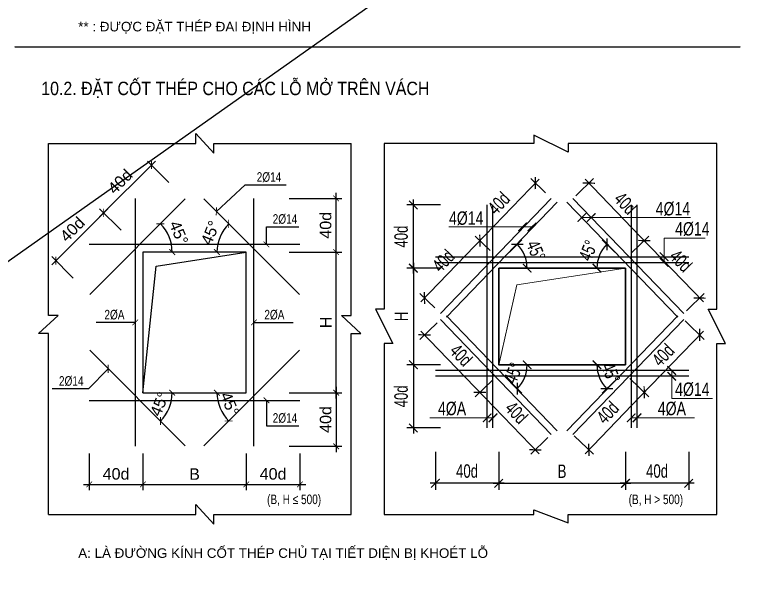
# Model space of a CAD drawing. Header units: millimetres. Extents: x -241424 to 696054, y -125618 to 93710.
# Drawn here: x 160883 to 179965, y 29702 to 44411 of the extents above; entities that cross this region are included whole.
import ezdxf
from ezdxf.enums import TextEntityAlignment as Align

# ---------------------------------------------------------------- set-up
doc = ezdxf.new("R2010")
doc.units = ezdxf.units.MM
doc.header["$LTSCALE"] = 7
doc.header["$PDMODE"] = 3
doc.linetypes.add('CENTER2', pattern=[1.125, 0.75, -0.125, 0.125, -0.125])
doc.linetypes.add('HIDDEN', pattern=[0.375, 0.25, -0.125])
doc.layers.get('0').update_dxf_attribs({"linetype": 'CONTINUOUS'})
doc.layers.get('Defpoints').update_dxf_attribs({"color": 6, "linetype": 'CONTINUOUS'})
for name, color, linetype in [('CDC_01_AXIS', 160, 'CENTER2'), ('CDC_02_DIM', 1, 'CONTINUOUS'), ('CDC_03_BORDER', 3, 'CONTINUOUS'), ('CDC_05_STEEL', 4, 'CONTINUOUS'), ('CDC_06_TEXT', 2, 'CONTINUOUS'), ('CDC_11_NOTE', 8, 'CONTINUOUS'), ('KCS_BLOCK', 7, 'CONTINUOUS')]:
    doc.layers.add(name, color=color, linetype=linetype)
doc.layers.add('KC-Betong', color=2, linetype='CONTINUOUS', lineweight=30)
doc.layers.add('KC-Net thuong', color=8, linetype='CONTINUOUS', lineweight=18)
doc.layers.add('KCS_Plotter', color=11, linetype='CONTINUOUS', plot=False)
doc.styles.add('ARIAL', font='arial.ttf')
doc.styles.add('KC_SMTEXT', font='arial.ttf', dxfattribs={"width": 0.7})
doc.styles.add('KCS_SMTEXT', font='arial.ttf', dxfattribs={"width": 0.7})
doc.styles.add('VNCC-vnsimli', font='vnsimli.shx', dxfattribs={"width": 0.675})
doc.dimstyles.new('1_50', dxfattribs={"dimscale": 50, "dimtxt": 2.2, "dimasz": 1.2, "dimexe": 1, "dimexo": 0, "dimgap": 0.7, "dimtad": 1, "dimdec": 0, "dimzin": 0, "dimdsep": 46, "dimtxsty": 'VNCC-vnsimli', "dimblk1": 'ARCHTICK', "dimblk2": 'ARCHTICK', "dimsah": 1, "dimcen": 1.5, "dimdle": 1, "dimclrd": 256, "dimclre": 256, "dimclrt": 7, "dimadec": 0, "dimazin": 0, "dimtfac": 1, "dimtdec": 0, "dimtix": 1, "dimtmove": 2, "dimatfit": 3, "dimfxl": 1, "dimtvp": 0.833333, "dimtolj": 1, "dimtzin": 0, "dimlwd": 18, "dimlwe": 18, "dimarcsym": 0})
doc.dimstyles.new('DIM1-25', dxfattribs={"dimscale": 1.2, "dimtxt": 250, "dimasz": 125, "dimexe": 125, "dimexo": 0.06, "dimgap": 100, "dimtad": 1, "dimdec": 0, "dimzin": 0, "dimdsep": 46, "dimtxsty": 'ARIAL', "dimblk": 'ARCHTICK', "dimcen": 100, "dimdle": 125, "dimclrd": 256, "dimclre": 1, "dimclrt": 2, "dimadec": 0, "dimazin": 0, "dimtfac": 1, "dimtdec": 0, "dimtix": 1, "dimtmove": 2, "dimatfit": 0, "dimfxl": 1, "dimtolj": 1, "dimtzin": 0, "dimarcsym": 0})
doc.dimstyles.new('KCS_DIM25', dxfattribs={"dimscale": 50, "dimtxt": 2.5, "dimasz": 1.6, "dimexe": 1.2, "dimexo": 0, "dimgap": 1, "dimtad": 1, "dimdec": 0, "dimzin": 0, "dimdsep": 46, "dimtxsty": 'KCS_SMTEXT', "dimblk": 'ARCHTICK', "dimcen": 0, "dimdle": 1, "dimclrd": 256, "dimclre": 256, "dimclrt": 2, "dimadec": 0, "dimazin": 0, "dimtfac": 1, "dimtdec": 0, "dimtix": 1, "dimtmove": 2, "dimatfit": 3, "dimfxl": 1, "dimtolj": 1, "dimtzin": 0, "dimarcsym": 0})

# ---------------------------------------------------------------- blocks, each defined once
blk = doc.blocks.new('_ArchTick')
at = {"color": 0, "linetype": 'ByBlock', "const_width": 0.15}
blk.add_lwpolyline([(-0.5, -0.5), (0.5, 0.5)], dxfattribs=at)
blk = doc.blocks.new('*D781')
at = {"layer": 'CDC_02_DIM', "lineweight": -2, "ltscale": 3, "transparency": 16777216}
for p, q in [((1459.3, 198), (1459.3, -154.3)), ((2639.8, 198), (2639.8, -154.3)), ((1409.3, -94.3), (2689.8, -94.3))]:
    blk.add_line(p, q, dxfattribs=at)
at = {"layer": 'Defpoints', "color": 0, "ltscale": 3, "transparency": 16777216}
for p in [(1459.3, 198), (2639.8, 198), (2639.8, -94.3)]:
    blk.add_point(p, dxfattribs=at)
at = {"layer": 'CDC_02_DIM', "lineweight": -2, "ltscale": 3, "transparency": 16777216, "xscale": 80, "yscale": 80, "zscale": 80, "rotation": 180}
blk.add_blockref('_ArchTick', (1459.3, -94.3), dxfattribs=at)
at = {"layer": 'CDC_02_DIM', "lineweight": -2, "ltscale": 3, "transparency": 16777216, "xscale": 80, "yscale": 80, "zscale": 80}
blk.add_blockref('_ArchTick', (2639.8, -94.3), dxfattribs=at)
at = {"layer": 'CDC_02_DIM', "color": 2, "ltscale": 3, "transparency": 16777216, "insert": (2049.5, 18.2), "char_height": 125, "attachment_point": 5, "style": 'KCS_SMTEXT'}
blk.add_mtext('\\A1;B', dxfattribs=at)
blk = doc.blocks.new('*D782')
at = {"layer": 'CDC_02_DIM', "lineweight": -2, "ltscale": 3, "transparency": 16777216}
for p, q in [((1249.5, 2131.8), (1835.1, 2739.5)), ((1895.9, 2611.4), (1757.2, 2745.1)), ((1379.7, 2075.8), (1241, 2209.5))]:
    blk.add_line(p, q, dxfattribs=at)
at = {"layer": 'Defpoints', "color": 0, "ltscale": 3, "transparency": 16777216}
for p in [(1800.4, 2703.5), (1895.9, 2611.4), (1379.7, 2075.8)]:
    blk.add_point(p, dxfattribs=at)
at = {"layer": 'CDC_02_DIM', "lineweight": -2, "ltscale": 3, "transparency": 16777216, "xscale": 80, "yscale": 80, "zscale": 80}
for p, rotation in [((1800.4, 2703.5), 46.0594543981565), ((1284.2, 2167.8), 226.0594543981565)]:
    blk.add_blockref('_ArchTick', p, dxfattribs=dict(at, rotation=rotation))
at = {"layer": 'CDC_02_DIM', "color": 2, "ltscale": 3, "transparency": 16777216, "insert": (1460.3, 2514.6), "char_height": 125, "attachment_point": 5, "rotation": 46.05945, "style": 'KCS_SMTEXT'}
blk.add_mtext('\\A1;40d', dxfattribs=at)
blk = doc.blocks.new('*D783')
at = {"layer": 'CDC_02_DIM', "lineweight": -2, "ltscale": 3, "transparency": 16777216}
for p, q in [((1318.9, 2203.8), (733.3, 1596.1)), ((1379.7, 2075.8), (1241, 2209.5)), ((863.5, 1540.1), (724.7, 1673.8))]:
    blk.add_line(p, q, dxfattribs=at)
at = {"layer": 'Defpoints', "color": 0, "ltscale": 3, "transparency": 16777216}
for p in [(1379.7, 2075.8), (767.9, 1632.1), (863.5, 1540.1)]:
    blk.add_point(p, dxfattribs=at)
at = {"layer": 'CDC_02_DIM', "lineweight": -2, "ltscale": 3, "transparency": 16777216, "xscale": 80, "yscale": 80, "zscale": 80}
for p, rotation in [((1284.2, 2167.8), 46.05945439815652), ((767.9, 1632.1), 226.0594543981565)]:
    blk.add_blockref('_ArchTick', p, dxfattribs=dict(at, rotation=rotation))
at = {"layer": 'CDC_02_DIM', "color": 2, "ltscale": 3, "transparency": 16777216, "insert": (944.1, 1979), "char_height": 125, "attachment_point": 5, "rotation": 46.05945, "style": 'KCS_SMTEXT'}
blk.add_mtext('\\A1;40d', dxfattribs=at)
blk = doc.blocks.new('*D784')
at = {"layer": 'CDC_02_DIM', "lineweight": -2, "ltscale": 3, "transparency": 16777216}
for p, q in [((2176.5, 2585.8), (2341.9, 2745.1)), ((2849.6, 2131.8), (2264, 2739.5)), ((2692.7, 2050.1), (2858.1, 2209.5))]:
    blk.add_line(p, q, dxfattribs=at)
at = {"layer": 'Defpoints', "color": 0, "ltscale": 3, "transparency": 16777216}
for p in [(2298.7, 2703.5), (2176.5, 2585.8), (2692.7, 2050.1)]:
    blk.add_point(p, dxfattribs=at)
at = {"layer": 'CDC_02_DIM', "lineweight": -2, "ltscale": 3, "transparency": 16777216, "xscale": 80, "yscale": 80, "zscale": 80}
for p, rotation in [((2298.7, 2703.5), 133.9405456018435), ((2814.9, 2167.8), 313.9405456018435)]:
    blk.add_blockref('_ArchTick', p, dxfattribs=dict(at, rotation=rotation))
at = {"layer": 'CDC_02_DIM', "color": 2, "ltscale": 3, "transparency": 16777216, "insert": (2638.7, 2514.6), "char_height": 125, "attachment_point": 5, "rotation": 313.94055, "style": 'KCS_SMTEXT'}
blk.add_mtext('\\A1;40d', dxfattribs=at)
blk = doc.blocks.new('*D785')
at = {"layer": 'CDC_02_DIM', "lineweight": -2, "ltscale": 3, "transparency": 16777216}
for p, q in [((2692.7, 2050.1), (2858.1, 2209.5)), ((2780.2, 2203.8), (3365.8, 1596.1)), ((3209, 1514.4), (3374.3, 1673.8))]:
    blk.add_line(p, q, dxfattribs=at)
at = {"layer": 'Defpoints', "color": 0, "ltscale": 3, "transparency": 16777216}
for p in [(2692.7, 2050.1), (3331.1, 1632.1), (3209, 1514.4)]:
    blk.add_point(p, dxfattribs=at)
at = {"layer": 'CDC_02_DIM', "lineweight": -2, "ltscale": 3, "transparency": 16777216, "xscale": 80, "yscale": 80, "zscale": 80}
for p, rotation in [((2814.9, 2167.8), 133.9405456018435), ((3331.1, 1632.1), 313.9405456018435)]:
    blk.add_blockref('_ArchTick', p, dxfattribs=dict(at, rotation=rotation))
at = {"layer": 'CDC_02_DIM', "color": 2, "ltscale": 3, "transparency": 16777216, "insert": (3155, 1979), "char_height": 125, "attachment_point": 5, "rotation": 313.94055, "style": 'KCS_SMTEXT'}
blk.add_mtext('\\A1;40d', dxfattribs=at)
blk = doc.blocks.new('*D786')
at = {"layer": 'CDC_02_DIM', "lineweight": -2, "ltscale": 3, "transparency": 16777216}
for p, q in [((1402.1, 867), (1241, 711.7)), ((1249.5, 789.3), (1835.1, 181.6)), ((1918.3, 331.3), (1757.2, 176))]:
    blk.add_line(p, q, dxfattribs=at)
at = {"layer": 'Defpoints', "color": 0, "ltscale": 3, "transparency": 16777216}
for p in [(1402.1, 867), (1918.3, 331.3), (1800.4, 217.6)]:
    blk.add_point(p, dxfattribs=at)
at = {"layer": 'CDC_02_DIM', "lineweight": -2, "ltscale": 3, "transparency": 16777216, "xscale": 80, "yscale": 80, "zscale": 80}
for p, rotation in [((1284.2, 753.3), 133.9405456018435), ((1800.4, 217.6), 313.9405456018435)]:
    blk.add_blockref('_ArchTick', p, dxfattribs=dict(at, rotation=rotation))
at = {"layer": 'CDC_02_DIM', "color": 2, "ltscale": 3, "transparency": 16777216, "insert": (1624.2, 564.4), "char_height": 125, "attachment_point": 5, "rotation": 313.94055, "style": 'KCS_SMTEXT'}
blk.add_mtext('\\A1;40d', dxfattribs=at)
blk = doc.blocks.new('*D787')
at = {"layer": 'CDC_02_DIM', "lineweight": -2, "ltscale": 3, "transparency": 16777216}
for p, q in [((885.9, 1402.6), (724.7, 1247.3)), ((1318.9, 717.3), (733.3, 1325)), ((1402.1, 867), (1241, 711.7))]:
    blk.add_line(p, q, dxfattribs=at)
at = {"layer": 'Defpoints', "color": 0, "ltscale": 3, "transparency": 16777216}
for p in [(885.9, 1402.6), (767.9, 1289), (1402.1, 867)]:
    blk.add_point(p, dxfattribs=at)
at = {"layer": 'CDC_02_DIM', "lineweight": -2, "ltscale": 3, "transparency": 16777216, "xscale": 80, "yscale": 80, "zscale": 80}
for p, rotation in [((767.9, 1289), 133.9405456018435), ((1284.2, 753.3), 313.9405456018435)]:
    blk.add_blockref('_ArchTick', p, dxfattribs=dict(at, rotation=rotation))
at = {"layer": 'CDC_02_DIM', "color": 2, "ltscale": 3, "transparency": 16777216, "insert": (1108, 1100.1), "char_height": 125, "attachment_point": 5, "rotation": 313.94055, "style": 'KCS_SMTEXT'}
blk.add_mtext('\\A1;40d', dxfattribs=at)
blk = doc.blocks.new('*D788')
at = {"layer": 'CDC_02_DIM', "lineweight": -2, "ltscale": 3, "transparency": 16777216}
for p, q in [((2679.9, 883.3), (2858.1, 711.7)), ((2849.6, 789.3), (2264, 181.6)), ((2163.7, 347.7), (2341.9, 176))]:
    blk.add_line(p, q, dxfattribs=at)
at = {"layer": 'Defpoints', "color": 0, "ltscale": 3, "transparency": 16777216}
for p in [(2679.9, 883.3), (2163.7, 347.7), (2298.7, 217.6)]:
    blk.add_point(p, dxfattribs=at)
at = {"layer": 'CDC_02_DIM', "lineweight": -2, "ltscale": 3, "transparency": 16777216, "xscale": 80, "yscale": 80, "zscale": 80}
for p, rotation in [((2814.9, 753.3), 46.05945439815652), ((2298.7, 217.6), 226.0594543981565)]:
    blk.add_blockref('_ArchTick', p, dxfattribs=dict(at, rotation=rotation))
at = {"layer": 'CDC_02_DIM', "color": 2, "ltscale": 3, "transparency": 16777216, "insert": (2474.8, 564.4), "char_height": 125, "attachment_point": 5, "rotation": 46.05945, "style": 'KCS_SMTEXT'}
blk.add_mtext('\\A1;40d', dxfattribs=at)
blk = doc.blocks.new('*D789')
at = {"layer": 'CDC_02_DIM', "lineweight": -2, "ltscale": 3, "transparency": 16777216}
for p, q in [((3196.2, 1419), (3374.3, 1247.3)), ((2780.2, 717.3), (3365.8, 1325)), ((2679.9, 883.3), (2858.1, 711.7))]:
    blk.add_line(p, q, dxfattribs=at)
at = {"layer": 'Defpoints', "color": 0, "ltscale": 3, "transparency": 16777216}
for p in [(3196.2, 1419), (3331.1, 1289), (2679.9, 883.3)]:
    blk.add_point(p, dxfattribs=at)
at = {"layer": 'CDC_02_DIM', "lineweight": -2, "ltscale": 3, "transparency": 16777216, "xscale": 80, "yscale": 80, "zscale": 80}
for p, rotation in [((3331.1, 1289), 46.0594543981565), ((2814.9, 753.3), 226.0594543981565)]:
    blk.add_blockref('_ArchTick', p, dxfattribs=dict(at, rotation=rotation))
at = {"layer": 'CDC_02_DIM', "color": 2, "ltscale": 3, "transparency": 16777216, "insert": (2991, 1100.1), "char_height": 125, "attachment_point": 5, "rotation": 46.05945, "style": 'KCS_SMTEXT'}
blk.add_mtext('\\A1;40d', dxfattribs=at)
blk = doc.blocks.new('*D790')
at = {"layer": 'CDC_02_DIM', "lineweight": -2, "ltscale": 3, "transparency": 16777216}
blk.add_line((1559.3, 2060.7), (1674.5, 2175.9), dxfattribs=at)
blk.add_arc((1409.1, 1910.6), 315.3, 0, 45, dxfattribs=at)
at = {"layer": 'Defpoints', "color": 0, "ltscale": 3, "transparency": 16777216}
for p in [(1559.3, 2060.7), (1713.7, 1992.2), (1459.3, 1960.7), (1459.3, 1910.6), (2639.8, 1910.6)]:
    blk.add_point(p, dxfattribs=at)
at = {"layer": 'CDC_02_DIM', "lineweight": -2, "ltscale": 3, "transparency": 16777216, "xscale": 80, "yscale": 80, "zscale": 80}
for p, rotation in [((1632.1, 2133.5), 135), ((1724.5, 1910.6), 270)]:
    blk.add_blockref('_ArchTick', p, dxfattribs=dict(at, rotation=rotation))
at = {"layer": 'CDC_02_DIM', "color": 2, "ltscale": 3, "transparency": 16777216, "insert": (1805.4, 2074.7), "char_height": 125, "attachment_point": 5, "rotation": 292.5, "style": 'KCS_SMTEXT'}
blk.add_mtext('\\A1;45°', dxfattribs=at)
blk = doc.blocks.new('*D791')
at = {"layer": 'CDC_02_DIM', "lineweight": -2, "ltscale": 3, "transparency": 16777216}
blk.add_line((2539.8, 2060.7), (2424.5, 2175.9), dxfattribs=at)
blk.add_arc((2689.9, 1910.6), 315.3, 135, 180, dxfattribs=at)
at = {"layer": 'Defpoints', "color": 0, "ltscale": 3, "transparency": 16777216}
for p in [(2416.8, 2068.2), (2539.8, 2060.7), (1459.3, 1910.6), (2639.8, 1960.7), (2639.8, 1910.6)]:
    blk.add_point(p, dxfattribs=at)
at = {"layer": 'CDC_02_DIM', "lineweight": -2, "ltscale": 3, "transparency": 16777216, "xscale": 80, "yscale": 80, "zscale": 80}
for p, rotation in [((2467, 2133.5), 44.99999999999992), ((2374.6, 1910.6), 270)]:
    blk.add_blockref('_ArchTick', p, dxfattribs=dict(at, rotation=rotation))
at = {"layer": 'CDC_02_DIM', "color": 2, "ltscale": 3, "transparency": 16777216, "insert": (2293.7, 2074.7), "char_height": 125, "attachment_point": 5, "rotation": 67.5, "style": 'KCS_SMTEXT'}
blk.add_mtext('\\A1;45°', dxfattribs=at)
blk = doc.blocks.new('*D792')
at = {"layer": 'CDC_02_DIM', "lineweight": -2, "ltscale": 3, "transparency": 16777216}
blk.add_line((1559.3, 860.4), (1674.5, 745.2), dxfattribs=at)
blk.add_arc((1409.1, 1010.6), 315.3, 315, 0, dxfattribs=at)
at = {"layer": 'Defpoints', "color": 0, "ltscale": 3, "transparency": 16777216}
for p in [(1459.3, 1010.6), (1459.3, 960.4), (2639.8, 1010.6), (1559.3, 860.4), (1682.2, 852.9)]:
    blk.add_point(p, dxfattribs=at)
at = {"layer": 'CDC_02_DIM', "lineweight": -2, "ltscale": 3, "transparency": 16777216, "xscale": 80, "yscale": 80, "zscale": 80}
for p, rotation in [((1724.5, 1010.6), 90), ((1632.1, 787.6), 225.0000000000001)]:
    blk.add_blockref('_ArchTick', p, dxfattribs=dict(at, rotation=rotation))
at = {"layer": 'CDC_02_DIM', "color": 2, "ltscale": 3, "transparency": 16777216, "insert": (1595.5, 933.4), "char_height": 125, "attachment_point": 5, "rotation": 67.5, "style": 'KCS_SMTEXT'}
blk.add_mtext('\\A1;45°', dxfattribs=at)
blk = doc.blocks.new('*D793')
at = {"layer": 'CDC_02_DIM', "lineweight": -2, "ltscale": 3, "transparency": 16777216}
blk.add_line((2539.8, 860.4), (2424.5, 745.2), dxfattribs=at)
blk.add_arc((2689.9, 1010.6), 315.3, 180, 225, dxfattribs=at)
at = {"layer": 'Defpoints', "color": 0, "ltscale": 3, "transparency": 16777216}
for p in [(1459.3, 1010.6), (2639.8, 1010.6), (2639.8, 960.4), (2385.3, 928.9), (2539.8, 860.4)]:
    blk.add_point(p, dxfattribs=at)
at = {"layer": 'CDC_02_DIM', "lineweight": -2, "ltscale": 3, "transparency": 16777216, "xscale": 80, "yscale": 80, "zscale": 80}
for p, rotation in [((2374.6, 1010.6), 90), ((2467, 787.6), 314.9999999999999)]:
    blk.add_blockref('_ArchTick', p, dxfattribs=dict(at, rotation=rotation))
at = {"layer": 'CDC_02_DIM', "color": 2, "ltscale": 3, "transparency": 16777216, "insert": (2503.5, 933.4), "char_height": 125, "attachment_point": 5, "rotation": 292.5, "style": 'KCS_SMTEXT'}
blk.add_mtext('\\A1;45°', dxfattribs=at)
blk = doc.blocks.new('*D794')
at = {"layer": 'CDC_02_DIM', "lineweight": -2, "transparency": 16777216}
for p, q in [((870, 198), (870, -154.3)), ((1459.3, 198), (1459.3, -154.3)), ((1509.3, -94.3), (820, -94.3))]:
    blk.add_line(p, q, dxfattribs=at)
at = {"layer": 'Defpoints', "color": 0, "transparency": 16777216}
for p in [(870, 198), (1459.3, 198), (870, -94.3)]:
    blk.add_point(p, dxfattribs=at)
at = {"layer": 'CDC_02_DIM', "lineweight": -2, "transparency": 16777216, "xscale": 80, "yscale": 80, "zscale": 80, "rotation": 180}
blk.add_blockref('_ArchTick', (870, -94.3), dxfattribs=at)
at = {"layer": 'CDC_02_DIM', "lineweight": -2, "transparency": 16777216, "xscale": 80, "yscale": 80, "zscale": 80}
blk.add_blockref('_ArchTick', (1459.3, -94.3), dxfattribs=at)
at = {"layer": 'CDC_02_DIM', "color": 2, "transparency": 16777216, "insert": (1164.6, 19.5), "char_height": 125, "attachment_point": 5, "style": 'KCS_SMTEXT'}
blk.add_mtext('\\A1;40d', dxfattribs=at)
blk = doc.blocks.new('*D795')
at = {"layer": 'CDC_02_DIM', "lineweight": -2, "transparency": 16777216}
for p, q in [((2639.8, 198), (2639.8, -154.3)), ((3229.1, 198), (3229.1, -154.3)), ((3279.1, -94.3), (2589.8, -94.3))]:
    blk.add_line(p, q, dxfattribs=at)
at = {"layer": 'Defpoints', "color": 0, "transparency": 16777216}
for p in [(2639.8, 198), (3229.1, 198), (2639.8, -94.3)]:
    blk.add_point(p, dxfattribs=at)
at = {"layer": 'CDC_02_DIM', "lineweight": -2, "transparency": 16777216, "xscale": 80, "yscale": 80, "zscale": 80, "rotation": 180}
blk.add_blockref('_ArchTick', (2639.8, -94.3), dxfattribs=at)
at = {"layer": 'CDC_02_DIM', "lineweight": -2, "transparency": 16777216, "xscale": 80, "yscale": 80, "zscale": 80}
blk.add_blockref('_ArchTick', (3229.1, -94.3), dxfattribs=at)
at = {"layer": 'CDC_02_DIM', "color": 2, "transparency": 16777216, "insert": (2934.4, 19.5), "char_height": 125, "attachment_point": 5, "style": 'KCS_SMTEXT'}
blk.add_mtext('\\A1;40d', dxfattribs=at)
blk = doc.blocks.new('*D796')
at = {"layer": 'CDC_02_DIM', "lineweight": -2, "transparency": 16777216}
for p, q in [((664.4, 1860.6), (664.4, 2549.8)), ((918.4, 2499.8), (604.4, 2499.8)), ((918.4, 1910.6), (604.4, 1910.6))]:
    blk.add_line(p, q, dxfattribs=at)
at = {"layer": 'Defpoints', "color": 0, "transparency": 16777216}
for p in [(664.4, 2499.8), (918.4, 2499.8), (918.4, 1910.6)]:
    blk.add_point(p, dxfattribs=at)
at = {"layer": 'CDC_02_DIM', "lineweight": -2, "transparency": 16777216, "xscale": 80, "yscale": 80, "zscale": 80}
for p, rotation in [((664.4, 2499.8), 90), ((664.4, 1910.6), 270)]:
    blk.add_blockref('_ArchTick', p, dxfattribs=dict(at, rotation=rotation))
at = {"layer": 'CDC_02_DIM', "color": 2, "transparency": 16777216, "insert": (550.6, 2205.2), "char_height": 125, "attachment_point": 5, "rotation": 90, "style": 'KCS_SMTEXT'}
blk.add_mtext('\\A1;40d', dxfattribs=at)
blk = doc.blocks.new('*D797')
at = {"layer": 'CDC_02_DIM', "lineweight": -2, "transparency": 16777216}
for p, q in [((918.4, 1910.6), (604.4, 1910.6)), ((664.4, 1960.6), (664.4, 960.6)), ((918.4, 1010.6), (604.4, 1010.6))]:
    blk.add_line(p, q, dxfattribs=at)
at = {"layer": 'Defpoints', "color": 0, "transparency": 16777216}
for p in [(918.4, 1910.6), (664.4, 1010.6), (918.4, 1010.6)]:
    blk.add_point(p, dxfattribs=at)
at = {"layer": 'CDC_02_DIM', "lineweight": -2, "transparency": 16777216, "xscale": 80, "yscale": 80, "zscale": 80}
for p, rotation in [((664.4, 1910.6), 90), ((664.4, 1010.6), 270)]:
    blk.add_blockref('_ArchTick', p, dxfattribs=dict(at, rotation=rotation))
at = {"layer": 'CDC_02_DIM', "color": 2, "transparency": 16777216, "insert": (551.9, 1460.6), "char_height": 125, "attachment_point": 5, "rotation": 90, "style": 'KCS_SMTEXT'}
blk.add_mtext('\\A1;H', dxfattribs=at)
blk = doc.blocks.new('*D798')
at = {"layer": 'CDC_02_DIM', "lineweight": -2, "transparency": 16777216}
for p, q in [((664.4, 1060.6), (664.4, 371.3)), ((918.4, 1010.6), (604.4, 1010.6)), ((918.4, 421.3), (604.4, 421.3))]:
    blk.add_line(p, q, dxfattribs=at)
at = {"layer": 'Defpoints', "color": 0, "transparency": 16777216}
for p in [(918.4, 1010.6), (664.4, 421.3), (918.4, 421.3)]:
    blk.add_point(p, dxfattribs=at)
at = {"layer": 'CDC_02_DIM', "lineweight": -2, "transparency": 16777216, "xscale": 80, "yscale": 80, "zscale": 80}
for p, rotation in [((664.4, 1010.6), 90), ((664.4, 421.3), 270)]:
    blk.add_blockref('_ArchTick', p, dxfattribs=dict(at, rotation=rotation))
at = {"layer": 'CDC_02_DIM', "color": 2, "transparency": 16777216, "insert": (550.6, 715.9), "char_height": 125, "attachment_point": 5, "rotation": 90, "style": 'KCS_SMTEXT'}
blk.add_mtext('\\A1;40d', dxfattribs=at)
blk = doc.blocks.new('*D766')
at = {"layer": 'CDC_02_DIM', "color": 1, "lineweight": -2, "transparency": 16777216}
for p, q in [((6532, 7098), (7909, 7098)), ((6532, 3430), (7909, 3430))]:
    blk.add_line(p, q, dxfattribs=at)
at = {"layer": 'CDC_02_DIM', "lineweight": -2, "transparency": 16777216}
blk.add_line((7759, 3280), (7759, 7248), dxfattribs=at)
at = {"layer": 'Defpoints', "color": 0, "transparency": 16777216}
for p in [(6532, 7098), (7759, 7098), (6532, 3430)]:
    blk.add_point(p, dxfattribs=at)
at = {"layer": 'CDC_02_DIM', "lineweight": -2, "transparency": 16777216, "xscale": 150, "yscale": 150, "zscale": 150}
for p, rotation in [((7759, 7098), 90), ((7759, 3430), 270)]:
    blk.add_blockref('_ArchTick', p, dxfattribs=dict(at, rotation=rotation))
at = {"layer": 'CDC_02_DIM', "color": 2, "transparency": 16777216, "insert": (7489, 5264), "char_height": 300, "attachment_point": 5, "rotation": 90, "style": 'ARIAL'}
blk.add_mtext('\\A1;H', dxfattribs=at)
blk = doc.blocks.new('*D767')
at = {"layer": 'CDC_02_DIM', "lineweight": -2, "transparency": 16777216}
blk.add_line((1802, 8227), (344, 6769), dxfattribs=at)
at = {"layer": 'CDC_02_DIM', "color": 1, "lineweight": -2, "transparency": 16777216}
for p, q in [((2149, 7668), (1590, 8227)), ((903, 6422), (344, 6981))]:
    blk.add_line(p, q, dxfattribs=at)
at = {"layer": 'Defpoints', "color": 0, "transparency": 16777216}
for p in [(2149, 7668), (450, 6875), (903, 6422)]:
    blk.add_point(p, dxfattribs=at)
at = {"layer": 'CDC_02_DIM', "lineweight": -2, "transparency": 16777216, "xscale": 150, "yscale": 150, "zscale": 150}
for p, rotation in [((1696, 8121), 44.99999999996867), ((450, 6875), 224.9999999999688)]:
    blk.add_blockref('_ArchTick', p, dxfattribs=dict(at, rotation=rotation))
at = {"layer": 'CDC_02_DIM', "color": 2, "transparency": 16777216, "insert": (880, 7691), "char_height": 300, "attachment_point": 5, "rotation": 45, "style": 'ARIAL'}
blk.add_mtext('\\A1;40d', dxfattribs=at)
blk = doc.blocks.new('*D768')
at = {"layer": 'CDC_02_DIM', "color": 1, "lineweight": -2, "transparency": 16777216}
for p, q in [((2720, 1845), (2720, 886)), ((5415, 1845), (5415, 886))]:
    blk.add_line(p, q, dxfattribs=at)
at = {"layer": 'CDC_02_DIM', "lineweight": -2, "transparency": 16777216}
blk.add_line((2570, 1036), (5565, 1036), dxfattribs=at)
at = {"layer": 'Defpoints', "color": 0, "transparency": 16777216}
for p in [(2720, 1845), (5415, 1845), (5415, 1036)]:
    blk.add_point(p, dxfattribs=at)
at = {"layer": 'CDC_02_DIM', "lineweight": -2, "transparency": 16777216, "xscale": 150, "yscale": 150, "zscale": 150, "rotation": 180}
blk.add_blockref('_ArchTick', (2720, 1036), dxfattribs=at)
at = {"layer": 'CDC_02_DIM', "lineweight": -2, "transparency": 16777216, "xscale": 150, "yscale": 150, "zscale": 150}
blk.add_blockref('_ArchTick', (5415, 1036), dxfattribs=at)
at = {"layer": 'CDC_02_DIM', "color": 2, "transparency": 16777216, "insert": (4067, 1306), "char_height": 300, "attachment_point": 5, "style": 'ARIAL'}
blk.add_mtext('\\A1;B', dxfattribs=at)
blk = doc.blocks.new('*D769')
at = {"layer": 'CDC_02_DIM', "lineweight": -2, "transparency": 16777216}
blk.add_line((1590, 8015), (3049, 9474), dxfattribs=at)
at = {"layer": 'CDC_02_DIM', "color": 1, "lineweight": -2, "transparency": 16777216}
for p, q in [((3396, 8915), (2837, 9474)), ((2149, 7668), (1590, 8227))]:
    blk.add_line(p, q, dxfattribs=at)
at = {"layer": 'Defpoints', "color": 0, "transparency": 16777216}
for p in [(2943, 9368), (3396, 8915), (2149, 7668)]:
    blk.add_point(p, dxfattribs=at)
at = {"layer": 'CDC_02_DIM', "lineweight": -2, "transparency": 16777216, "xscale": 150, "yscale": 150, "zscale": 150}
for p, rotation in [((2943, 9368), 45.00000000009749), ((1696, 8121), 225.0000000000975)]:
    blk.add_blockref('_ArchTick', p, dxfattribs=dict(at, rotation=rotation))
at = {"layer": 'CDC_02_DIM', "color": 2, "transparency": 16777216, "insert": (2126, 8938), "char_height": 300, "attachment_point": 5, "rotation": 45, "style": 'ARIAL'}
blk.add_mtext('\\A1;40d', dxfattribs=at)
blk = doc.blocks.new('*D770')
at = {"layer": 'CDC_02_DIM', "lineweight": -2, "transparency": 16777216}
blk.add_arc((5698, 7098), 1046, 135, 180, dxfattribs=at)
at = {"layer": 'Defpoints', "color": 0, "transparency": 16777216}
for p in [(3956, 8839), (4791, 7621), (2720, 7098), (5415, 7098), (7156, 5639)]:
    blk.add_point(p, dxfattribs=at)
at = {"layer": 'CDC_02_DIM', "lineweight": -2, "transparency": 16777216, "xscale": 150, "yscale": 150, "zscale": 150}
for p, rotation in [((4958, 7837), 44.99999999996666), ((4651, 7098), 270.0000000000001)]:
    blk.add_blockref('_ArchTick', p, dxfattribs=dict(at, rotation=rotation))
at = {"layer": 'CDC_02_DIM', "color": 2, "transparency": 16777216, "insert": (4479, 7602), "char_height": 300, "attachment_point": 5, "rotation": 67.5, "style": 'ARIAL'}
blk.add_mtext('\\A1;45°', dxfattribs=at)
blk = doc.blocks.new('*D771')
at = {"layer": 'CDC_02_DIM', "lineweight": -2, "transparency": 16777216}
blk.add_arc((2437, 7098), 1046, 0, 45, dxfattribs=at)
at = {"layer": 'Defpoints', "color": 0, "transparency": 16777216}
for p in [(3825, 8486), (3448, 7368), (2720, 7098), (5415, 7098), (1332, 5992)]:
    blk.add_point(p, dxfattribs=at)
at = {"layer": 'CDC_02_DIM', "lineweight": -2, "transparency": 16777216, "xscale": 150, "yscale": 150, "zscale": 150}
for p, rotation in [((3177, 7837), 135.0000000000331), ((3483, 7098), 270)]:
    blk.add_blockref('_ArchTick', p, dxfattribs=dict(at, rotation=rotation))
at = {"layer": 'CDC_02_DIM', "color": 2, "transparency": 16777216, "insert": (3656, 7602), "char_height": 300, "attachment_point": 5, "rotation": 292.5, "style": 'ARIAL'}
blk.add_mtext('\\A1;45°', dxfattribs=at)
blk = doc.blocks.new('*D772')
at = {"layer": 'CDC_02_DIM', "lineweight": -2, "transparency": 16777216}
blk.add_arc((5698, 3430), 1046, 180, 225, dxfattribs=at)
at = {"layer": 'Defpoints', "color": 0, "transparency": 16777216}
for p in [(7156, 4889), (2720, 3430), (5415, 3430), (4687, 3159), (3956, 1688)]:
    blk.add_point(p, dxfattribs=at)
at = {"layer": 'CDC_02_DIM', "lineweight": -2, "transparency": 16777216, "xscale": 150, "yscale": 150, "zscale": 150}
for p, rotation in [((4651, 3430), 90), ((4958, 2690), 315.0000000000292)]:
    blk.add_blockref('_ArchTick', p, dxfattribs=dict(at, rotation=rotation))
at = {"layer": 'CDC_02_DIM', "color": 2, "transparency": 16777216, "insert": (4983, 3134), "char_height": 300, "attachment_point": 5, "rotation": 292.5, "style": 'ARIAL'}
blk.add_mtext('\\A1;45°', dxfattribs=at)
blk = doc.blocks.new('*D773')
at = {"layer": 'CDC_02_DIM', "lineweight": -2, "transparency": 16777216}
blk.add_arc((2437, 3430), 1046, 315, 0, dxfattribs=at)
at = {"layer": 'Defpoints', "color": 0, "transparency": 16777216}
for p in [(978, 4889), (2720, 3430), (5415, 3430), (3343, 2907), (4178, 1688)]:
    blk.add_point(p, dxfattribs=at)
at = {"layer": 'CDC_02_DIM', "lineweight": -2, "transparency": 16777216, "xscale": 150, "yscale": 150, "zscale": 150}
for p, rotation in [((3483, 3430), 90), ((3177, 2690), 224.9999999999708)]:
    blk.add_blockref('_ArchTick', p, dxfattribs=dict(at, rotation=rotation))
at = {"layer": 'CDC_02_DIM', "color": 2, "transparency": 16777216, "insert": (3152, 3134), "char_height": 300, "attachment_point": 5, "rotation": 67.5, "style": 'ARIAL'}
blk.add_mtext('\\A1;45°', dxfattribs=at)
blk = doc.blocks.new('*D774')
at = {"layer": 'CDC_02_DIM', "color": 1, "lineweight": -2, "transparency": 16777216}
for p, q in [((1320, 1845), (1320, 886)), ((2720, 1845), (2720, 886))]:
    blk.add_line(p, q, dxfattribs=at)
at = {"layer": 'CDC_02_DIM', "lineweight": -2, "transparency": 16777216}
blk.add_line((1170, 1036), (2870, 1036), dxfattribs=at)
at = {"layer": 'Defpoints', "color": 0, "transparency": 16777216}
for p in [(1320, 1845), (2720, 1845), (2720, 1036)]:
    blk.add_point(p, dxfattribs=at)
at = {"layer": 'CDC_02_DIM', "lineweight": -2, "transparency": 16777216, "xscale": 150, "yscale": 150, "zscale": 150, "rotation": 180}
blk.add_blockref('_ArchTick', (1320, 1036), dxfattribs=at)
at = {"layer": 'CDC_02_DIM', "lineweight": -2, "transparency": 16777216, "xscale": 150, "yscale": 150, "zscale": 150}
blk.add_blockref('_ArchTick', (2720, 1036), dxfattribs=at)
at = {"layer": 'CDC_02_DIM', "color": 2, "transparency": 16777216, "insert": (2020, 1309), "char_height": 300, "attachment_point": 5, "style": 'ARIAL'}
blk.add_mtext('\\A1;40d', dxfattribs=at)
blk = doc.blocks.new('*D763')
at = {"layer": 'CDC_02_DIM', "lineweight": -2, "transparency": 16777216}
blk.add_line((7759, 3580), (7759, 1880), dxfattribs=at)
at = {"layer": 'CDC_02_DIM', "color": 1, "lineweight": -2, "transparency": 16777216}
for p, q in [((6532, 3430), (7909, 3430)), ((6532, 2030), (7909, 2030))]:
    blk.add_line(p, q, dxfattribs=at)
at = {"layer": 'Defpoints', "color": 0, "transparency": 16777216}
for p in [(6532, 3430), (6532, 2030), (7759, 2030)]:
    blk.add_point(p, dxfattribs=at)
at = {"layer": 'CDC_02_DIM', "lineweight": -2, "transparency": 16777216, "xscale": 150, "yscale": 150, "zscale": 150}
for p, rotation in [((7759, 3430), 90), ((7759, 2030), 270)]:
    blk.add_blockref('_ArchTick', p, dxfattribs=dict(at, rotation=rotation))
at = {"layer": 'CDC_02_DIM', "color": 2, "transparency": 16777216, "insert": (7486, 2730), "char_height": 300, "attachment_point": 5, "rotation": 90, "style": 'ARIAL'}
blk.add_mtext('\\A1;40d', dxfattribs=at)
blk = doc.blocks.new('*D764')
at = {"layer": 'CDC_02_DIM', "lineweight": -2, "transparency": 16777216}
blk.add_line((7759, 6948), (7759, 8648), dxfattribs=at)
at = {"layer": 'CDC_02_DIM', "color": 1, "lineweight": -2, "transparency": 16777216}
for p, q in [((6532, 8498), (7909, 8498)), ((6532, 7098), (7909, 7098))]:
    blk.add_line(p, q, dxfattribs=at)
at = {"layer": 'Defpoints', "color": 0, "transparency": 16777216}
for p in [(6532, 8498), (7759, 8498), (6532, 7098)]:
    blk.add_point(p, dxfattribs=at)
at = {"layer": 'CDC_02_DIM', "lineweight": -2, "transparency": 16777216, "xscale": 150, "yscale": 150, "zscale": 150}
for p, rotation in [((7759, 8498), 90), ((7759, 7098), 270)]:
    blk.add_blockref('_ArchTick', p, dxfattribs=dict(at, rotation=rotation))
at = {"layer": 'CDC_02_DIM', "color": 2, "transparency": 16777216, "insert": (7486, 7798), "char_height": 300, "attachment_point": 5, "rotation": 90, "style": 'ARIAL'}
blk.add_mtext('\\A1;40d', dxfattribs=at)
blk = doc.blocks.new('*D765')
at = {"layer": 'CDC_02_DIM', "color": 1, "lineweight": -2, "transparency": 16777216}
for p, q in [((5415, 1845), (5415, 886)), ((6815, 1845), (6815, 886))]:
    blk.add_line(p, q, dxfattribs=at)
at = {"layer": 'CDC_02_DIM', "lineweight": -2, "transparency": 16777216}
blk.add_line((5265, 1036), (6965, 1036), dxfattribs=at)
at = {"layer": 'Defpoints', "color": 0, "transparency": 16777216}
for p in [(5415, 1845), (6815, 1845), (6815, 1036)]:
    blk.add_point(p, dxfattribs=at)
at = {"layer": 'CDC_02_DIM', "lineweight": -2, "transparency": 16777216, "xscale": 150, "yscale": 150, "zscale": 150, "rotation": 180}
blk.add_blockref('_ArchTick', (5415, 1036), dxfattribs=at)
at = {"layer": 'CDC_02_DIM', "lineweight": -2, "transparency": 16777216, "xscale": 150, "yscale": 150, "zscale": 150}
blk.add_blockref('_ArchTick', (6815, 1036), dxfattribs=at)
at = {"layer": 'CDC_02_DIM', "color": 2, "transparency": 16777216, "insert": (6115, 1309), "char_height": 300, "attachment_point": 5, "style": 'ARIAL'}
blk.add_mtext('\\A1;40d', dxfattribs=at)
blk = doc.blocks.new('A$C4BB8322F')
at = {"layer": 'CDC_03_BORDER'}
blk.add_lwpolyline([(392.2, 3071.4), (392.2, 1527.7), (312.2, 1527.7), (472.2, 1207.7), (392.2, 1207.7), (392.2, -383.6), (1787.3, -383.6), (1787.3, -340.1), (2107.3, -463.6), (2107.3, -383.6), (3491.2, -383.6), (3491.2, 1207.7), (3571.2, 1207.7), (3411.2, 1527.7), (3491.2, 1527.7), (3491.2, 3071.4), (2107.3, 3071.4), (2107.3, 2991.4), (1787.3, 3151.4), (1787.3, 3071.4)], close=True, dxfattribs=at)
at = {"layer": 'CDC_05_STEEL'}
for p, q in [((1949.4, 2559.9), (917, 1488.5)), ((2004.5, 2526.5), (972.1, 1455.1)), ((2094.6, 2526.5), (3127, 1455.1)), ((2149.6, 2559.9), (3182.1, 1488.5)), ((1352.1, 421.3), (1352.1, 2499.8)), ((1405.7, 421.3), (1405.7, 2499.8)), ((2693.4, 2499.8), (2693.4, 421.3)), ((2746.9, 2499.8), (2746.9, 421.3)), ((870, 2017.7), (3229.1, 2017.7)), ((870, 1964.1), (3229.1, 1964.1)), ((1949.4, 361.2), (917, 1432.6)), ((2004.5, 394.7), (972.1, 1466)), ((2094.6, 394.7), (3127, 1466)), ((2149.6, 361.2), (3182.1, 1432.6)), ((3229.1, 957), (870, 957)), ((3229.1, 903.4), (870, 903.4))]:
    blk.add_line(p, q, dxfattribs=at)
at = {"layer": 'KC-Betong'}
blk.add_lwpolyline([(1459.3, 1910.6), (2639.8, 1910.6), (2639.8, 1010.6), (1459.3, 1010.6), (1459.3, 1910.6)], dxfattribs=at)
at = {"layer": 'KC-Net thuong'}
blk.add_lwpolyline([(1459.3, 1010.6), (1628.8, 1754.2), (2639.8, 1910.6)], dxfattribs=at)
at = {"layer": 'CDC_06_TEXT', "style": 'KC_SMTEXT', "width": 0.75}
for s, p in [('4%%C14', (3082, 2402.3)), ('4%%C14', (1156.5, 2314.7)), ('4%%C14', (3262.7, 2214.9)), ('4%%C14', (3262.7, 720.1)), ('4%%CA', (1025, 540.8)), ('4%%CA', (3072.4, 540.8))]:
    blk.add_text(s, height=125, dxfattribs=at).set_placement(p, align=Align.CENTER)
at = {"layer": 'CDC_06_TEXT', "style": 'ARIAL', "width": 0.75}
blk.add_text('(B, H > 500)', height=89.286, dxfattribs=at).set_placement((2669.7, -288.1))
at = {"layer": 'CDC_02_DIM', "ltscale": 3}
for base, p1, p2, angle, picture, middle in [((1800.4, 2703.5), (1379.7, 2075.8), (1895.9, 2611.4), 226.05945, '*D782', (1460.3, 2514.6)), ((2298.7, 2703.5), (2692.7, 2050.1), (2176.5, 2585.8), 313.94055, '*D784', (2638.7, 2514.6)), ((767.9, 1632.1), (1379.7, 2075.8), (863.5, 1540.1), 46.05945, '*D783', (944.1, 1979)), ((3331.1, 1632.1), (2692.7, 2050.1), (3209, 1514.4), 133.94055, '*D785', (3155, 1979)), ((767.9, 1289), (1402.1, 867), (885.9, 1402.6), 313.94055, '*D787', (1108, 1100.1)), ((3331.1, 1289), (2679.9, 883.3), (3196.2, 1419), 226.05945, '*D789', (2991, 1100.1)), ((1800.4, 217.6), (1402.1, 867), (1918.3, 331.3), 133.94055, '*D786', (1624.2, 564.4)), ((2298.7, 217.6), (2679.9, 883.3), (2163.7, 347.7), 46.05945, '*D788', (2474.8, 564.4))]:
    dim = blk.add_linear_dim(base=base, p1=p1, p2=p2, angle=angle, text='40d', dimstyle='KCS_DIM25', dxfattribs=at)
    dim.commit()
    dim.dimension.update_dxf_attribs({"geometry": picture, "text_midpoint": middle})
at = {"layer": 'CDC_02_DIM', "color": 1}
for base, p1, p2, text, picture, middle in [((664.4, 2499.8), (918.4, 1910.6), (918.4, 2499.8), '40d', '*D796', (550.6, 2205.2)), ((664.4, 1010.6), (918.4, 1910.6), (918.4, 1010.6), 'H', '*D797', (551.9, 1460.6)), ((664.4, 421.3), (918.4, 1010.6), (918.4, 421.3), '40d', '*D798', (550.6, 715.9))]:
    dim = blk.add_linear_dim(base=base, p1=p1, p2=p2, angle=90, text=text, dimstyle='KCS_DIM25', dxfattribs=at)
    dim.commit()
    dim.dimension.update_dxf_attribs({"geometry": picture, "text_midpoint": middle})
at = {"layer": 'CDC_02_DIM', "ltscale": 3}
for base, line1, line2, picture, middle in [((1713.7, 1992.2), ((1459.3, 1910.6), (2639.8, 1910.6)), ((1459.3, 1960.7), (1559.3, 2060.7)), '*D790', (1805.4, 2074.7)), ((2416.8, 2068.2), ((2639.8, 1910.6), (1459.3, 1910.6)), ((2639.8, 1960.7), (2539.8, 2060.7)), '*D791', (2293.7, 2074.7)), ((1682.2, 852.9), ((1459.3, 1010.6), (2639.8, 1010.6)), ((1459.3, 960.4), (1559.3, 860.4)), '*D792', (1595.5, 933.4)), ((2385.3, 928.9), ((2639.8, 1010.6), (1459.3, 1010.6)), ((2639.8, 960.4), (2539.8, 860.4)), '*D793', (2503.5, 933.4))]:
    dim = blk.add_angular_dim_2l(base=base, line1=line1, line2=line2, dimstyle='KCS_DIM25', dxfattribs=at)
    dim.commit()
    dim.dimension.update_dxf_attribs({"geometry": picture, "text_midpoint": middle})
at = {"layer": 'CDC_02_DIM', "color": 1}
for base, p1, p2, picture, middle in [((870, -94.3), (1459.3, 198), (870, 198), '*D794', (1164.6, 19.5)), ((2639.8, -94.3), (3229.1, 198), (2639.8, 198), '*D795', (2934.4, 19.5))]:
    dim = blk.add_linear_dim(base=base, p1=p1, p2=p2, text='40d', dimstyle='KCS_DIM25', dxfattribs=at)
    dim.commit()
    dim.dimension.update_dxf_attribs({"geometry": picture, "text_midpoint": middle})
at = {"layer": 'CDC_02_DIM', "ltscale": 3}
dim = blk.add_linear_dim(base=(2639.8, -94.3), p1=(1459.3, 198), p2=(2639.8, 198), text='B', dimstyle='KCS_DIM25', dxfattribs=at)
dim.commit()
dim.dimension.update_dxf_attribs({"geometry": '*D781', "text_midpoint": (2049.5, 18.2)})
at = {"layer": 'CDC_11_NOTE'}
for points in [[(2233.5, 2382.3, 0), (3246.5, 2382.3, 0)], [(2320.8, 2382.3, 0), (3246.5, 2382.3, 0)], [(1769, 2294.7, 0), (994.3, 2294.7, 0)], [(1681.9, 2294.7, 0), (994.3, 2294.7, 0)], [(2999.6, 1964.1), (2999.6, 2190), (3381.2, 2190)], [(2999.6, 2017.7), (2999.6, 2190), (3381.2, 2190)], [(3070.5, 957), (3070.5, 695.1), (3452, 695.1)], [(3070.5, 903.4), (3070.5, 695.1), (3452, 695.1)], [(1405.7, 515.9), (817, 515.9)], [(1352.1, 515.9), (817, 515.9)], [(2693.4, 515.9), (3282, 515.9)], [(2746.9, 515.9), (3282, 515.9)]]:
    blk.add_leader(points, dimstyle='1_50', override={"dimasz": 1.6, "dimtad": 0, "dimldrblk": 'ArchTick'}, dxfattribs=at)
blk = doc.blocks.new('A$Cd79c25e5')
at = {"layer": 'CDC_03_BORDER'}
for points in [[(254.6, 9935.4), (4097.4, 9935.4), (4097.4, 10189.9), (4566.7, 9680.8), (4566.7, 9935.4), (8150.6, 9935.4)], [(254.6, 254.6), (254.6, 4972.7), (0, 4972.7), (509.1, 5442), (254.6, 5442), (254.6, 9935.4)], [(8150.6, 254.6), (8150.6, 4972.7), (8405.2, 4972.7), (7896.1, 5442), (8150.6, 5442), (8150.6, 9935.4)], [(254.6, 254.6), (4097.4, 254.6), (4097.4, 509.1), (4566.7, 0), (4566.7, 254.6), (8150.6, 254.6)]]:
    blk.add_lwpolyline(points, dxfattribs=at)
blk.add_lwpolyline([(2719.8, 3430), (5414.8, 3430), (5414.8, 7097.6), (2719.8, 7097.6)], close=True, dxfattribs=at)
at = {"layer": 'CDC_05_STEEL'}
for p, q in [((1331.9, 5992.5), (3824.9, 8485.5)), ((2519.8, 8497.6), (2519.8, 2030)), ((6802.7, 5992.5), (4309.7, 8485.5)), ((5614.8, 2030), (5614.8, 8497.6)), ((6814.8, 7297.6), (1319.8, 7297.6)), ((1331.9, 4535.1), (3824.9, 2042)), ((6802.7, 4535.1), (4309.7, 2042)), ((1319.8, 3230), (6814.8, 3230))]:
    blk.add_line(p, q, dxfattribs=at)
at = {"layer": 'CDC_11_NOTE'}
blk.add_lwpolyline([(2719.8, 3430), (3061.9, 6731.4), (5414.8, 7097.6)], dxfattribs=at)
at = {"layer": 'CDC_06_TEXT', "style": 'ARIAL', "width": 0.75}
for s, p in [('2%%C14', (5687.7, 8932)), ('2%%C14', (6104.8, 7836.9)), ('2%%CA', (1715.7, 5340.6)), ('2%%CA', (5886.7, 5340.6)), ('2%%C14', (530.9, 3610.6)), ('2%%C14', (6104.8, 2645.1)), ('(B, H ≤ 500)', (5958.2, 522.1))]:
    blk.add_text(s, height=250, dxfattribs=at).set_placement(p)
at = {"layer": 'CDC_02_DIM'}
for p2, distance, picture, middle in [((3395.8, 8914.6), 640.9, '*D769', (2126.2, 8937.7)), ((902.8, 6421.6), -640.9, '*D767', (879.7, 7691.2))]:
    dim = blk.add_aligned_dim(p1=(2149.3, 7668.1), p2=p2, distance=distance, text='40d', dimstyle='DIM1-25', override={"dimtxsty": 'ARIAL'}, dxfattribs=at)
    dim.commit()
    dim.dimension.update_dxf_attribs({"geometry": picture, "text_midpoint": middle})
for base, line1, line2, picture, middle in [((4791.4, 7620.7), ((5414.8, 7097.6), (2719.8, 7097.6)), ((7156.3, 5638.9), (3956.1, 8839.1)), '*D770', (4479.1, 7602.3)), ((3447.7, 7368.4), ((2719.8, 7097.6), (5414.8, 7097.6)), ((1331.9, 5992.5), (3824.9, 8485.5)), '*D771', (3655.5, 7602.3)), ((3343.2, 2906.8), ((2719.8, 3430), (5414.8, 3430)), ((978.3, 4888.6), (4178.5, 1688.5)), '*D773', (3151.9, 3133.9)), ((4686.9, 3159.2), ((5414.8, 3430), (2719.8, 3430)), ((7156.3, 4888.6), (3956.1, 1688.5)), '*D772', (4982.7, 3133.9))]:
    dim = blk.add_angular_dim_2l(base=base, line1=line1, line2=line2, dimstyle='DIM1-25', override={"dimtxsty": 'ARIAL'}, dxfattribs=at)
    dim.commit()
    dim.dimension.update_dxf_attribs({"geometry": picture, "text_midpoint": middle})
at = {"layer": 'CDC_02_DIM', "color": 1}
for base, p1, p2, picture, middle in [((7759.1, 8497.6), (6531.6, 7097.6), (6531.6, 8497.6), '*D764', (7485.9, 7797.6)), ((7759.1, 2030), (6531.6, 3430), (6531.6, 2030), '*D763', (7485.9, 2730))]:
    dim = blk.add_linear_dim(base=base, p1=p1, p2=p2, angle=90, text='40d', dimstyle='DIM1-25', override={"dimtxsty": 'ARIAL'}, dxfattribs=at)
    dim.commit()
    dim.dimension.update_dxf_attribs({"geometry": picture, "text_midpoint": middle})
at = {"layer": 'CDC_02_DIM'}
dim = blk.add_linear_dim(base=(7759.1, 7097.6), p1=(6531.6, 3430), p2=(6531.6, 7097.6), angle=90, text='H', dimstyle='DIM1-25', override={"dimtxsty": 'ARIAL'}, dxfattribs=at)
dim.commit()
dim.dimension.update_dxf_attribs({"geometry": '*D766', "text_midpoint": (7489.1, 5263.8)})
for base, p1, p2, text, picture, middle in [((2719.8, 1036), (1319.8, 1844.8), (2719.8, 1844.8), '40d', '*D774', (2019.8, 1309.2)), ((5414.8, 1036), (2719.8, 1844.8), (5414.8, 1844.8), 'B', '*D768', (4067.3, 1306)), ((6814.8, 1036), (5414.8, 1844.8), (6814.8, 1844.8), '40d', '*D765', (6114.8, 1309.2))]:
    dim = blk.add_linear_dim(base=base, p1=p1, p2=p2, text=text, dimstyle='DIM1-25', override={"dimtxsty": 'ARIAL'}, dxfattribs=at)
    dim.commit()
    dim.dimension.update_dxf_attribs({"geometry": picture, "text_midpoint": middle})
at = {"layer": 'CDC_11_NOTE'}
for points in [[(4635.6, 8159.6), (5386.3, 8855.2), (6459.4, 8855.2)], [(5941.9, 7297.6), (5941.9, 7760.1), (6783.1, 7760.1)], [(2519.8, 5263.8), (1498.8, 5263.8)], [(5614.8, 5263.8), (6635.8, 5263.8)], [(1816.4, 4050.6), (1302.5, 3533.8), (350.2, 3533.8)], [(5941.9, 3230), (5941.9, 2568.4), (6783.1, 2568.4)]]:
    blk.add_leader(points, dimstyle='DIM1-25', override={"dimtxsty": 'ARIAL', "dimldrblk": 'ArchTick'}, dxfattribs=at)

msp = doc.modelspace()

# ---------------------------------------------------------------- linework, layer by layer
at = {"layer": 'Defpoints', "linetype": 'HIDDEN', "ltscale": 0.1}
msp.add_line((160883, 43574.4), (179814, 43574.4), dxfattribs=at)
at = {"layer": 'KCS_Plotter'}
msp.add_line((106926, -2.5), (191026, 59397.5), dxfattribs=at)

# ---------------------------------------------------------------- block references
at = {"layer": 'CDC_01_AXIS', "color": 1}
msp.add_blockref('A$Cd79c25e5', (161507.9, 31117), dxfattribs=at)
at = {"layer": 'KCS_BLOCK', "ltscale": 3, "xscale": 2.8, "yscale": 2.8, "zscale": 2.8}
msp.add_blockref('A$C4BB8322F', (169420.6, 32445.7), dxfattribs=at)

# ---------------------------------------------------------------- texts
at = {"layer": 'CDC_06_TEXT', "style": 'ARIAL'}
for s, p in [('** : ĐƯỢC ĐẶT THÉP ĐAI ĐỊNH HÌNH', (162541.2, 43973.4)), ('A: LÀ ĐƯỜNG KÍNH CỐT THÉP CHỦ TẠI TIẾT DIỆN BỊ KHOÉT LỖ', (162541.2, 30236.3))]:
    msp.add_text(s, height=250, dxfattribs=at).set_placement(p)
at = {"layer": 'CDC_06_TEXT', "color": 4, "style": 'ARIAL', "width": 0.85}
msp.add_text('10.2. ĐẶT CỐT THÉP CHO CÁC LỖ MỞ TRÊN VÁCH', height=350, dxfattribs=at).set_placement((161577.2, 42485.8), align=Align.MIDDLE_LEFT)

doc.saveas('drawing.dxf')
